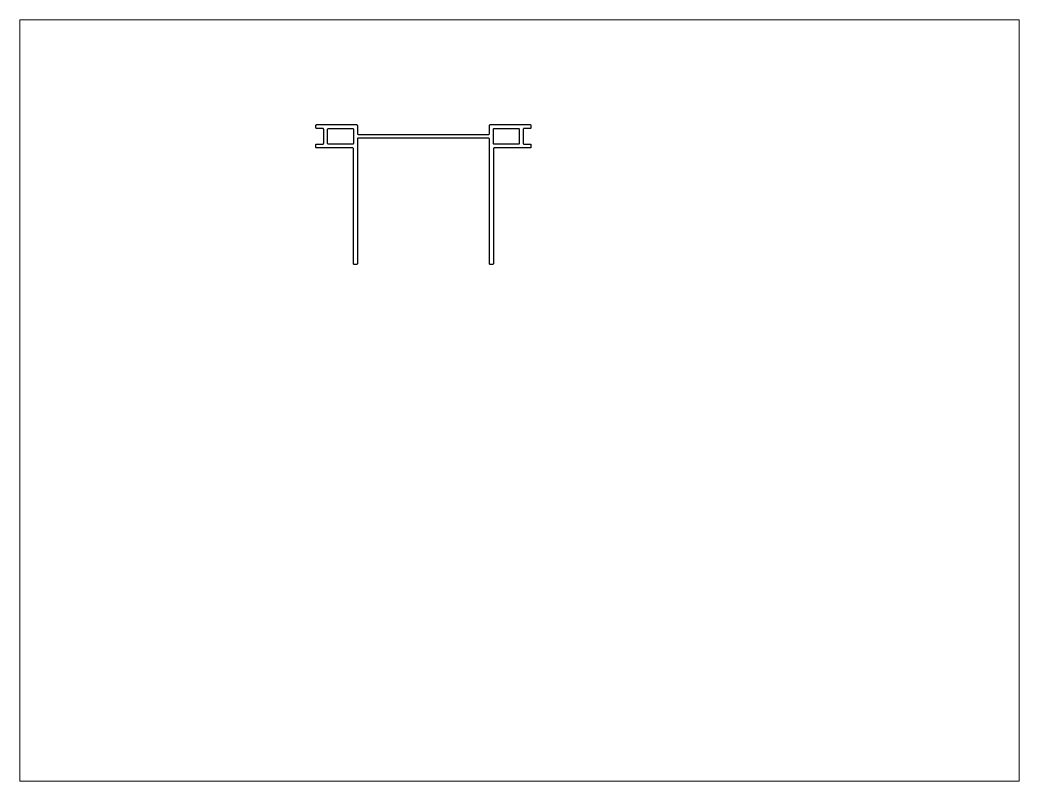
# Paper-space layout 'Layout1' of a CAD drawing. Extents: x 27 to 240, y 20 to 183.
# The model-space entities are those that its viewports show. They can reach past a viewport. Long polylines and large blocks are cut down to what shows.
import ezdxf

# ---------------------------------------------------------------- set-up
doc = ezdxf.new("R2010")
doc.units = 0
doc.header["$LTSCALE"] = 15
doc.layers.get('0').update_dxf_attribs({"linetype": 'CONTINUOUS'})

msp = doc.modelspace()

# ---------------------------------------------------------------- linework, layer by layer
at = {"ltscale": 0.05}
for points in [[(126.41, 183.12), (126.41, 227.52, 0.414214), (126.11, 227.82), (112.21, 227.82, -0.414214), (111.91, 228.12), (111.91, 229.02, -0.414214), (112.21, 229.32), (114.61, 229.32, 0.414214), (114.91, 229.62), (114.91, 235.02, 0.414214), (114.61, 235.32), (112.21, 235.32, -0.414214), (111.91, 235.62), (111.91, 236.52, -0.414214), (112.21, 236.82), (127.61, 236.82, -0.414214), (127.91, 236.52), (127.91, 233.37, 0.414214), (128.21, 233.07), (178.61, 233.07, 0.414214), (178.91, 233.37), (178.91, 236.52, -0.414214), (179.21, 236.82), (194.61, 236.82, -0.414214), (194.91, 236.52), (194.91, 235.62, -0.414214), (194.61, 235.32), (192.21, 235.32, 0.414214), (191.91, 235.02), (191.91, 229.62, 0.414214), (192.21, 229.32), (194.61, 229.32, -0.414214), (194.91, 229.02), (194.91, 228.12, -0.414214), (194.61, 227.82), (180.71, 227.82, 0.414214), (180.41, 227.52), (180.41, 183.12, -0.414214), (180.11, 182.82), (179.21, 182.82, -0.414214), (178.91, 183.12), (178.91, 231.27, 0.414214), (178.61, 231.57), (128.21, 231.57, 0.414214), (127.91, 231.27), (127.91, 183.12, -0.414214), (127.61, 182.82), (126.71, 182.82, -0.414214)], [(126.41, 235.02), (126.41, 229.62, -0.414214), (126.11, 229.32), (116.71, 229.32, -0.414214), (116.41, 229.62), (116.41, 235.02, -0.414214), (116.71, 235.32), (126.11, 235.32, -0.414214)], [(180.71, 235.32), (190.11, 235.32, -0.414214), (190.41, 235.02), (190.41, 229.62, -0.414214), (190.11, 229.32), (180.71, 229.32, -0.414214), (180.41, 229.62), (180.41, 235.02, -0.414214)]]:
    msp.add_lwpolyline(points, format="xyb", close=True, dxfattribs=at)

psp = doc.layouts.get("Layout1")

# ---------------------------------------------------------------- viewports
at = {"layer": '0', "color": 0, "linetype": 'BYBLOCK', "ltscale": 0.05}
psp.add_viewport(center=(133.35, 101.6), size=(213.36, 162.56), view_center_point=(190.51, 130.3), view_height=293.8955, dxfattribs=at)

doc.saveas('drawing.dxf')
